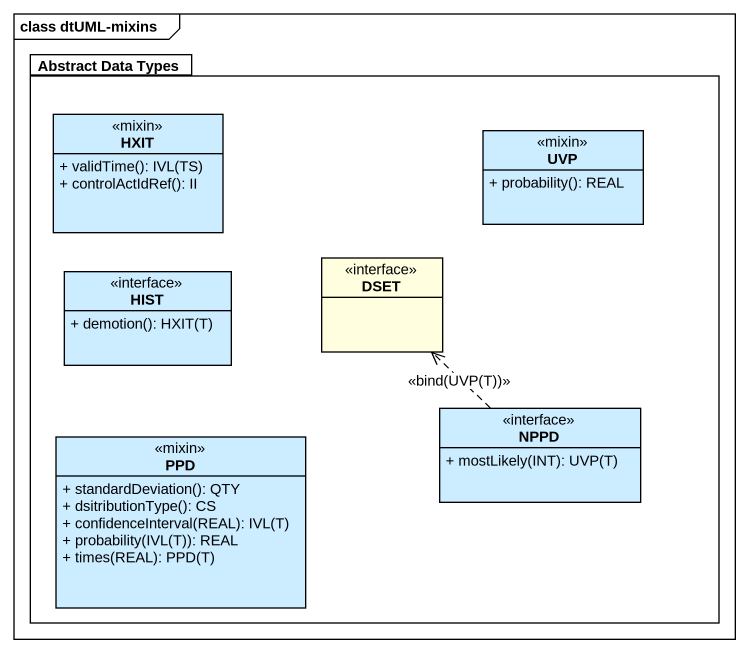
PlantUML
@startuml
mainframe class dtUML-mixins
hide circle
hide empty members
skinparam classAttributeIconSize 0
package "Abstract Data Types" as Abstract_Data_Types #FFFFFF {
  class HXIT <<mixin>> #CCECFF {
    + validTime(): IVL(TS)
    + controlActIdRef(): II
  }
  class UVP <<mixin>> #CCECFF {
    + probability(): REAL
  }
  class HIST <<interface>> #CCECFF {
    + demotion(): HXIT(T)
  }
  class DSET <<interface>> #FFFFE0
  class PPD <<mixin>> #CCECFF {
    + standardDeviation(): QTY
    + dsitributionType(): CS
    + confidenceInterval(REAL): IVL(T)
    + probability(IVL(T)): REAL
    + times(REAL): PPD(T)
  }
  class NPPD <<interface>> #CCECFF {
    + mostLikely(INT): UVP(T)
  }
}
NPPD .up.> DSET : <<bind(UVP(T))>>
@enduml
